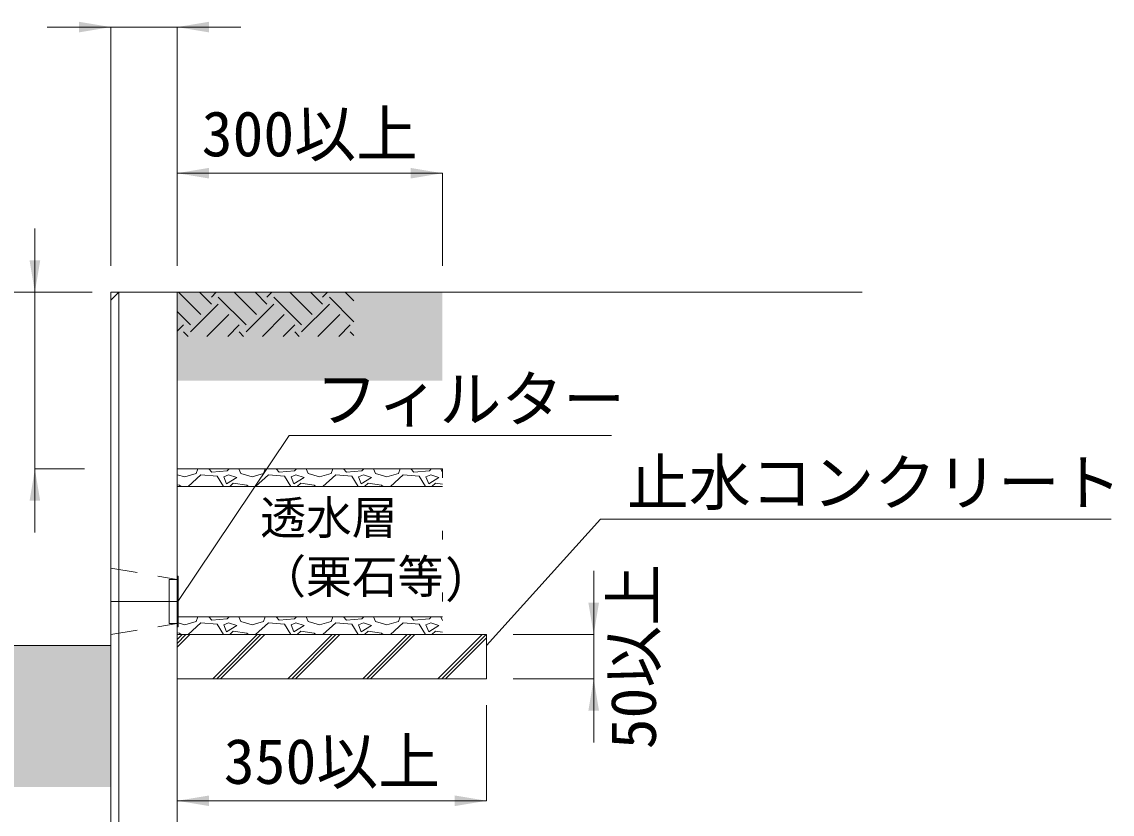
# Model space of a CAD drawing. Units: millimetres at full size, sheet at 1:40; details may follow other scales. Extents: x 221193 to 264773, y 874627 to 883926.
# Drawn here: x 244692 to 245925, y 879913 to 880810 of the extents above; entities that cross this region are included whole.
import ezdxf
from ezdxf.enums import TextEntityAlignment as Align

# ---------------------------------------------------------------- set-up
doc = ezdxf.new("R2010")
doc.units = ezdxf.units.MM
doc.header["$LTSCALE"] = 40
for name, pattern in [('DOTTED', [1.75, 0.25, -1.5]), ('USER1', [10, 6.25, -1.25, 1.25, -1.25]), ('USER2', [1.35, 0.75, -0.6])]:
    doc.linetypes.add(name, pattern=pattern)
for name, color, linetype, lineweight in [('0_2', 7, 'Continuous', 15), ('ハッチング', 7, 'Continuous', 5), ('フィルター', 3, 'Continuous', 13), ('寸法線', 7, 'Continuous', 13), ('引出線', 4, 'Continuous', 9), ('本体', 2, 'Continuous', 20), ('舗装・基礎', 3, 'Continuous', 13), ('補助線', 8, 'Continuous', 13)]:
    doc.layers.add(name, color=color, linetype=linetype, lineweight=lineweight)
doc.layers.add('ハッチング_土質', color=30, linetype='Continuous')
doc.styles.add('ＭＳ ゴシック', font='')
doc.styles.get('ＭＳ ゴシック').set_extended_font_data('MS Gothic')

# ---------------------------------------------------------------- blocks, each defined once
blk = doc.blocks.new('filled_arrow')
at = {"color": 0, "linetype": 'Continuous', "lineweight": -2}
blk.add_solid([(7.5, 1.25), (0, 0), (7.5, -1.25)], dxfattribs=at)

msp = doc.modelspace()

# ---------------------------------------------------------------- hatches: boundary and pattern name
at = {"layer": 'ハッチング'}
h = msp.add_hatch(dxfattribs=at)
h.set_pattern_fill('USER', color=256, style=0, pattern_type=2)
h.set_pattern_definition([(45, (139506.6, 888961.68), (-42.42641, 42.42641), []), (45, (139510.95, 888961.68), (-42.42641, 42.42641), []), (45, (139515.3, 888961.68), (-42.42641, 42.42641), [])])
h.paths.add_polyline_path([(245217.83, 880116.61), (244867.83, 880116.61), (244867.83, 880066.61), (245217.83, 880066.61)])
at = {"layer": 'ハッチング_土質'}
for points in [[(245167.83, 880404.11), (245167.83, 880504.14), (244867.83, 880504.14), (244867.83, 880404.14)], [(244492.85, 880104.14), (244492.85, 879944.14), (244792.84, 879944.14), (244792.84, 880104.14)]]:
    msp.add_hatch(color=256, dxfattribs=at).paths.add_polyline_path(points)

# ---------------------------------------------------------------- linework, layer by layer
at = {"layer": '0_2', "lineweight": 13}
msp.add_line((244867.83, 880304.14), (245167.83, 880304.14), dxfattribs=at)
msp.add_line((244867.83, 880304.14), (245167.83, 880304.14), dxfattribs=at)
at = {"layer": '0_2', "linetype": 'DOTTED', "lineweight": 9}
msp.add_line((245167.83, 880304.14), (245167.83, 880116.61), dxfattribs=at)
at = {"layer": '0_2'}
for p, q in [((244867.83, 880116.61), (245217.83, 880116.61)), ((245217.83, 880116.61), (245217.83, 880066.61)), ((244867.83, 880066.61), (245217.83, 880066.61))]:
    msp.add_line(p, q, dxfattribs=at)
at = {"layer": 'ハッチング'}
for p, q in [((244894.69, 880478.88), (244869.43, 880504.14)), ((244906.48, 880490.66), (244893, 880504.14)), ((244906.48, 880498.52), (244912.1, 880504.14)), ((244945.77, 880467.09), (244914.34, 880498.52)), ((244957.55, 880478.88), (244932.29, 880504.14)), ((244969.34, 880490.66), (244955.87, 880504.14)), ((244969.34, 880498.52), (244974.96, 880504.14)), ((245008.63, 880467.09), (244977.2, 880498.52)), ((245020.42, 880478.88), (244995.16, 880504.14)), ((245032.2, 880490.66), (245018.73, 880504.14)), ((245032.2, 880498.52), (245037.82, 880504.14)), ((245067.83, 880470.75), (245040.06, 880498.52)), ((245067.83, 880494.32), (245058.02, 880504.14)), ((244882.91, 880467.09), (244867.83, 880482.16)), ((244882.91, 880459.23), (244914.34, 880490.66)), ((244945.77, 880459.23), (244977.2, 880490.66)), ((245008.63, 880459.23), (245040.06, 880490.66)), ((244901.39, 880454.14), (244926.12, 880478.88)), ((244964.25, 880454.14), (244988.99, 880478.88)), ((245027.11, 880454.14), (245051.85, 880478.88)), ((244867.83, 880459.87), (244875.05, 880467.09)), ((244880.14, 880454.14), (244875.05, 880459.23)), ((244924.96, 880454.14), (244937.91, 880467.09)), ((244943, 880454.14), (244937.91, 880459.23)), ((244987.82, 880454.14), (245000.77, 880467.09)), ((245005.87, 880454.14), (245000.77, 880459.23)), ((245050.68, 880454.14), (245063.63, 880467.09)), ((245067.83, 880455.03), (245063.63, 880459.23)), ((244867.83, 880297.56), (244876.49, 880295.01)), ((244876.49, 880295.01), (244889.44, 880298.82)), ((244894.78, 880297.3), (244880.37, 880284.14)), ((244889.44, 880298.82), (244891.34, 880304.14)), ((244913.06, 880295.77), (244894.78, 880297.3)), ((244906.97, 880300.34), (244903.49, 880304.14)), ((244924.49, 880301.87), (244906.96, 880300.35)), ((244920.18, 880284.14), (244913.06, 880295.77)), ((244926.02, 880297.3), (244920.68, 880295.01)), ((244920.68, 880295.01), (244923.73, 880287.39)), ((244926.53, 880304.14), (244924.49, 880301.87)), ((244935.16, 880294.25), (244926.02, 880297.3)), ((244937.46, 880304.14), (244939.73, 880298.82)), ((244939.73, 880298.82), (244952.69, 880295.01)), ((244952.69, 880295.01), (244965.64, 880298.82)), ((244970.98, 880297.3), (244956.57, 880284.14)), ((244965.64, 880298.82), (244967.54, 880304.14)), ((244989.26, 880295.77), (244970.98, 880297.3)), ((244983.17, 880300.34), (244979.69, 880304.14)), ((245000.69, 880301.87), (244983.16, 880300.35)), ((244996.38, 880284.14), (244989.26, 880295.77)), ((245002.22, 880297.3), (244996.88, 880295.01)), ((244996.88, 880295.01), (244999.93, 880287.39)), ((245002.73, 880304.14), (245000.69, 880301.87)), ((245011.36, 880294.25), (245002.22, 880297.3)), ((245013.66, 880304.14), (245015.93, 880298.82)), ((245015.93, 880298.82), (245028.89, 880295.01)), ((245028.89, 880295.01), (245041.84, 880298.82)), ((245047.18, 880297.3), (245032.77, 880284.14)), ((245041.84, 880298.82), (245043.74, 880304.14)), ((245065.46, 880295.77), (245047.18, 880297.3)), ((245059.37, 880300.34), (245055.89, 880304.14)), ((245076.89, 880301.87), (245059.36, 880300.35)), ((245072.58, 880284.14), (245065.46, 880295.77)), ((245078.42, 880297.3), (245073.08, 880295.01)), ((245073.08, 880295.01), (245076.13, 880287.39)), ((245078.93, 880304.14), (245076.89, 880301.87)), ((245087.56, 880294.25), (245078.42, 880297.3)), ((245089.86, 880304.14), (245092.13, 880298.82)), ((245092.13, 880298.82), (245105.09, 880295.01)), ((245105.09, 880295.01), (245118.04, 880298.82)), ((245123.38, 880297.3), (245108.97, 880284.14)), ((245118.04, 880298.82), (245119.94, 880304.14)), ((245141.66, 880295.77), (245123.38, 880297.3)), ((245135.57, 880300.34), (245132.09, 880304.14)), ((245153.09, 880301.87), (245135.56, 880300.35)), ((245148.78, 880284.14), (245141.66, 880295.77)), ((245154.62, 880297.3), (245149.28, 880295.01)), ((245149.28, 880295.01), (245152.33, 880287.39)), ((245155.13, 880304.14), (245153.09, 880301.87)), ((245163.76, 880294.25), (245154.62, 880297.3)), ((245166.06, 880304.14), (245167.83, 880299.99)), ((244870.39, 880285.87), (244867.83, 880286.25)), ((244872.37, 880284.14), (244870.39, 880285.87)), ((244923.73, 880287.39), (244935.16, 880294.25)), ((244931.35, 880288.15), (244927.34, 880284.14)), ((244946.59, 880285.87), (244931.35, 880288.15)), ((244948.57, 880284.14), (244946.59, 880285.87)), ((244999.93, 880287.39), (245011.36, 880294.25)), ((245007.55, 880288.15), (245003.54, 880284.14)), ((245022.79, 880285.87), (245007.55, 880288.15)), ((245024.77, 880284.14), (245022.79, 880285.87)), ((245076.13, 880287.39), (245087.56, 880294.25)), ((245083.75, 880288.15), (245079.74, 880284.14)), ((245098.99, 880285.87), (245083.75, 880288.15)), ((245100.97, 880284.14), (245098.99, 880285.87)), ((245152.33, 880287.39), (245163.76, 880294.25)), ((245159.95, 880288.15), (245155.94, 880284.14)), ((245167.83, 880286.97), (245159.95, 880288.15)), ((244889.44, 880131.29), (244891.34, 880136.61)), ((244906.97, 880132.81), (244903.49, 880136.61)), ((244926.53, 880136.61), (244924.49, 880134.34)), ((244937.46, 880136.61), (244939.73, 880131.29)), ((244965.64, 880131.29), (244967.54, 880136.61)), ((244983.17, 880132.81), (244979.69, 880136.61)), ((245002.73, 880136.61), (245000.69, 880134.34)), ((245013.66, 880136.61), (245015.93, 880131.29)), ((245041.84, 880131.29), (245043.74, 880136.61)), ((245059.37, 880132.81), (245055.89, 880136.61)), ((245078.93, 880136.61), (245076.89, 880134.34)), ((245089.86, 880136.61), (245092.13, 880131.29)), ((245118.04, 880131.29), (245119.94, 880136.61)), ((245135.57, 880132.81), (245132.09, 880136.61)), ((245155.13, 880136.61), (245153.09, 880134.34)), ((245166.06, 880136.61), (245167.83, 880132.46)), ((244868.83, 880129.73), (244876.49, 880127.48)), ((244876.49, 880127.48), (244889.44, 880131.29)), ((244894.78, 880129.76), (244880.37, 880116.61)), ((244913.06, 880128.24), (244894.78, 880129.77)), ((244924.49, 880134.34), (244906.96, 880132.81)), ((244920.18, 880116.61), (244913.06, 880128.24)), ((244926.02, 880129.77), (244920.68, 880127.48)), ((244920.68, 880127.48), (244923.73, 880119.86)), ((244923.73, 880119.86), (244935.16, 880126.72)), ((244935.16, 880126.72), (244926.02, 880129.77)), ((244939.73, 880131.29), (244952.69, 880127.48)), ((244952.69, 880127.48), (244965.64, 880131.29)), ((244970.98, 880129.76), (244956.57, 880116.61)), ((244989.26, 880128.24), (244970.98, 880129.77)), ((245000.69, 880134.34), (244983.16, 880132.81)), ((244996.38, 880116.61), (244989.26, 880128.24)), ((245002.22, 880129.77), (244996.88, 880127.48)), ((244996.88, 880127.48), (244999.93, 880119.86)), ((244999.93, 880119.86), (245011.36, 880126.72)), ((245011.36, 880126.72), (245002.22, 880129.77)), ((245015.93, 880131.29), (245028.89, 880127.48)), ((245028.89, 880127.48), (245041.84, 880131.29)), ((245047.18, 880129.76), (245032.77, 880116.61)), ((245065.46, 880128.24), (245047.18, 880129.77)), ((245076.89, 880134.34), (245059.36, 880132.81)), ((245072.58, 880116.61), (245065.46, 880128.24)), ((245078.42, 880129.77), (245073.08, 880127.48)), ((245073.08, 880127.48), (245076.13, 880119.86)), ((245076.13, 880119.86), (245087.56, 880126.72)), ((245087.56, 880126.72), (245078.42, 880129.77)), ((245092.13, 880131.29), (245105.09, 880127.48)), ((245105.09, 880127.48), (245118.04, 880131.29)), ((245123.38, 880129.76), (245108.97, 880116.61)), ((245141.66, 880128.24), (245123.38, 880129.77)), ((245153.09, 880134.34), (245135.56, 880132.81)), ((245148.78, 880116.61), (245141.66, 880128.24)), ((245154.62, 880129.77), (245149.28, 880127.48)), ((245149.28, 880127.48), (245152.33, 880119.86)), ((245152.33, 880119.86), (245163.76, 880126.72)), ((245163.76, 880126.72), (245154.62, 880129.77)), ((244870.39, 880118.34), (244867.83, 880118.72)), ((244872.37, 880116.61), (244870.39, 880118.34)), ((244931.35, 880120.62), (244927.34, 880116.61)), ((244946.59, 880118.34), (244931.35, 880120.62)), ((244948.57, 880116.61), (244946.59, 880118.34)), ((245007.55, 880120.62), (245003.54, 880116.61)), ((245022.79, 880118.34), (245007.55, 880120.62)), ((245024.77, 880116.61), (245022.79, 880118.34)), ((245083.75, 880120.62), (245079.74, 880116.61)), ((245098.99, 880118.34), (245083.75, 880120.62)), ((245100.97, 880116.61), (245098.99, 880118.34)), ((245159.95, 880120.62), (245155.94, 880116.61)), ((245167.83, 880119.44), (245159.95, 880120.62))]:
    msp.add_line(p, q, dxfattribs=at)
at = {"layer": 'フィルター'}
for p, q in [((244858.83, 880179.14), (244867.83, 880179.14)), ((244858.83, 880179.14), (244858.83, 880129.14)), ((244867.83, 880182.92), (244868.83, 880182.92)), ((244858.83, 880129.14), (244867.83, 880129.14)), ((244867.83, 880125.36), (244868.83, 880125.36))]:
    msp.add_line(p, q, dxfattribs=at)
at = {"layer": 'フィルター', "lineweight": 20}
for p, q in [((244867.83, 880182.92), (244867.83, 880125.36)), ((244868.83, 880182.92), (244868.83, 880125.36))]:
    msp.add_line(p, q, dxfattribs=at)
at = {"layer": '寸法線'}
for p, q in [((244720.83, 880804.14), (244939.83, 880804.14)), ((244792.83, 880534.14), (244792.83, 880804.14)), ((244867.83, 880534.14), (244867.83, 880804.14)), ((244867.83, 880638.77), (245167.83, 880638.77)), ((244867.83, 880534.14), (244867.83, 880638.77)), ((245167.83, 880534.14), (245167.83, 880638.77)), ((244706.89, 880232.14), (244706.89, 880576.14)), ((244771.83, 880504.14), (244172.86, 880504.14)), ((244771.83, 880504.14), (244492.85, 880504.14)), ((244771.83, 880504.14), (244706.89, 880504.14)), ((244762.83, 880304.14), (244706.89, 880304.14)), ((245338.97, 879994.61), (245338.97, 880188.61)), ((245247.83, 880116.61), (245338.97, 880116.61)), ((245247.83, 880066.61), (245338.97, 880066.61)), ((244867.83, 880036.61), (244867.83, 879928.53)), ((245217.83, 880036.61), (245217.83, 879928.53)), ((244867.83, 879928.53), (245217.83, 879928.53))]:
    msp.add_line(p, q, dxfattribs=at)
at = {"layer": '引出線', "lineweight": 13}
msp.add_lwpolyline([(244868.42, 880154.14), (244994.68, 880342.12), (245359.09, 880342.12)], dxfattribs=at)
at = {"layer": '引出線'}
msp.add_lwpolyline([(245217.83, 880104.14), (245346.71, 880247.42), (245924.39, 880247.42)], dxfattribs=at)
at = {"layer": '本体'}
for p, q in [((244801.83, 880504.14), (244792.83, 880495.14)), ((244792.83, 879734.14), (244792.83, 880495.14)), ((244801.83, 880504.14), (244867.83, 880504.14)), ((244867.83, 879904.14), (244867.83, 880504.14))]:
    msp.add_line(p, q, dxfattribs=at)
at = {"layer": '本体', "lineweight": 9}
msp.add_line((244801.83, 879754.14), (244801.83, 880504.14), dxfattribs=at)
at = {"layer": '本体', "linetype": 'USER2', "lineweight": 9}
for p, q in [((244792.83, 880191.64), (244867.83, 880179.14)), ((244792.83, 880116.64), (244867.83, 880129.14))]:
    msp.add_line(p, q, dxfattribs=at)
at = {"layer": '舗装・基礎'}
for p, q in [((244867.83, 880504.14), (245642.83, 880504.14)), ((244492.85, 880104.14), (244792.84, 880104.14))]:
    msp.add_line(p, q, dxfattribs=at)
at = {"layer": '補助線'}
for p, q in [((244792.83, 880495.14), (244792.83, 880504.14)), ((244801.83, 880504.14), (244792.83, 880504.14)), ((245167.83, 880284.14), (244867.83, 880284.14)), ((244858.83, 880154.14), (244868.83, 880154.14)), ((245167.83, 880136.61), (244867.83, 880136.61))]:
    msp.add_line(p, q, dxfattribs=at)
at = {"layer": '補助線', "linetype": 'USER1', "lineweight": 20}
msp.add_line((244792.83, 880154.14), (244867.83, 880154.14), dxfattribs=at)

# ---------------------------------------------------------------- block references
at = {"layer": '寸法線', "xscale": 4.8, "yscale": 4.8}
for p, rotation in [((244792.83, 880804.14), 180), ((245167.83, 880638.77), 180), ((244706.89, 880504.14), 90), ((244706.89, 880304.14), 270), ((245338.97, 880116.61), 90), ((245338.97, 880066.61), 270), ((245217.83, 879928.53), 180)]:
    msp.add_blockref('filled_arrow', p, dxfattribs=dict(at, rotation=rotation))
for p in [(244867.83, 880804.14), (244867.83, 880638.77), (244867.83, 879928.53)]:
    msp.add_blockref('filled_arrow', p, dxfattribs=at)
at = {"layer": '引出線', "lineweight": 13, "xscale": 0.16, "yscale": 0.16, "rotation": 56.1}
msp.add_blockref('filled_arrow', (244868.42, 880154.14), dxfattribs=at)
at = {"layer": '引出線', "xscale": 0.16, "yscale": 0.16, "rotation": 48}
msp.add_blockref('filled_arrow', (245217.83, 880104.14), dxfattribs=at)

# ---------------------------------------------------------------- texts
at = {"layer": '寸法線', "style": 'ＭＳ ゴシック'}
for s, p in [('300以上', (245017.83, 880683.51)), ('350以上', (245042.83, 879973.28))]:
    msp.add_text(s, height=51.27, dxfattribs=at).set_placement(p, align=Align.MIDDLE_CENTER)
msp.add_text('50以上', height=51.27, rotation=90, dxfattribs=at).set_placement((245383.72, 880091.61), align=Align.MIDDLE_CENTER)
at = {"layer": '引出線', "style": 'ＭＳ ゴシック'}
for s, height, p in [('フィルター', 51.27, (245024.68, 880408.84)), ('止水コンクリート', 51.27, (245376.71, 880314.42)), ('透水層', 37.98, (244961.77, 880267.98)), ('（栗石等)', 37.98, (244961.77, 880201.32))]:
    msp.add_text(s, height=height, dxfattribs=at).set_placement(p, align=Align.TOP_LEFT)

doc.saveas('drawing.dxf')
